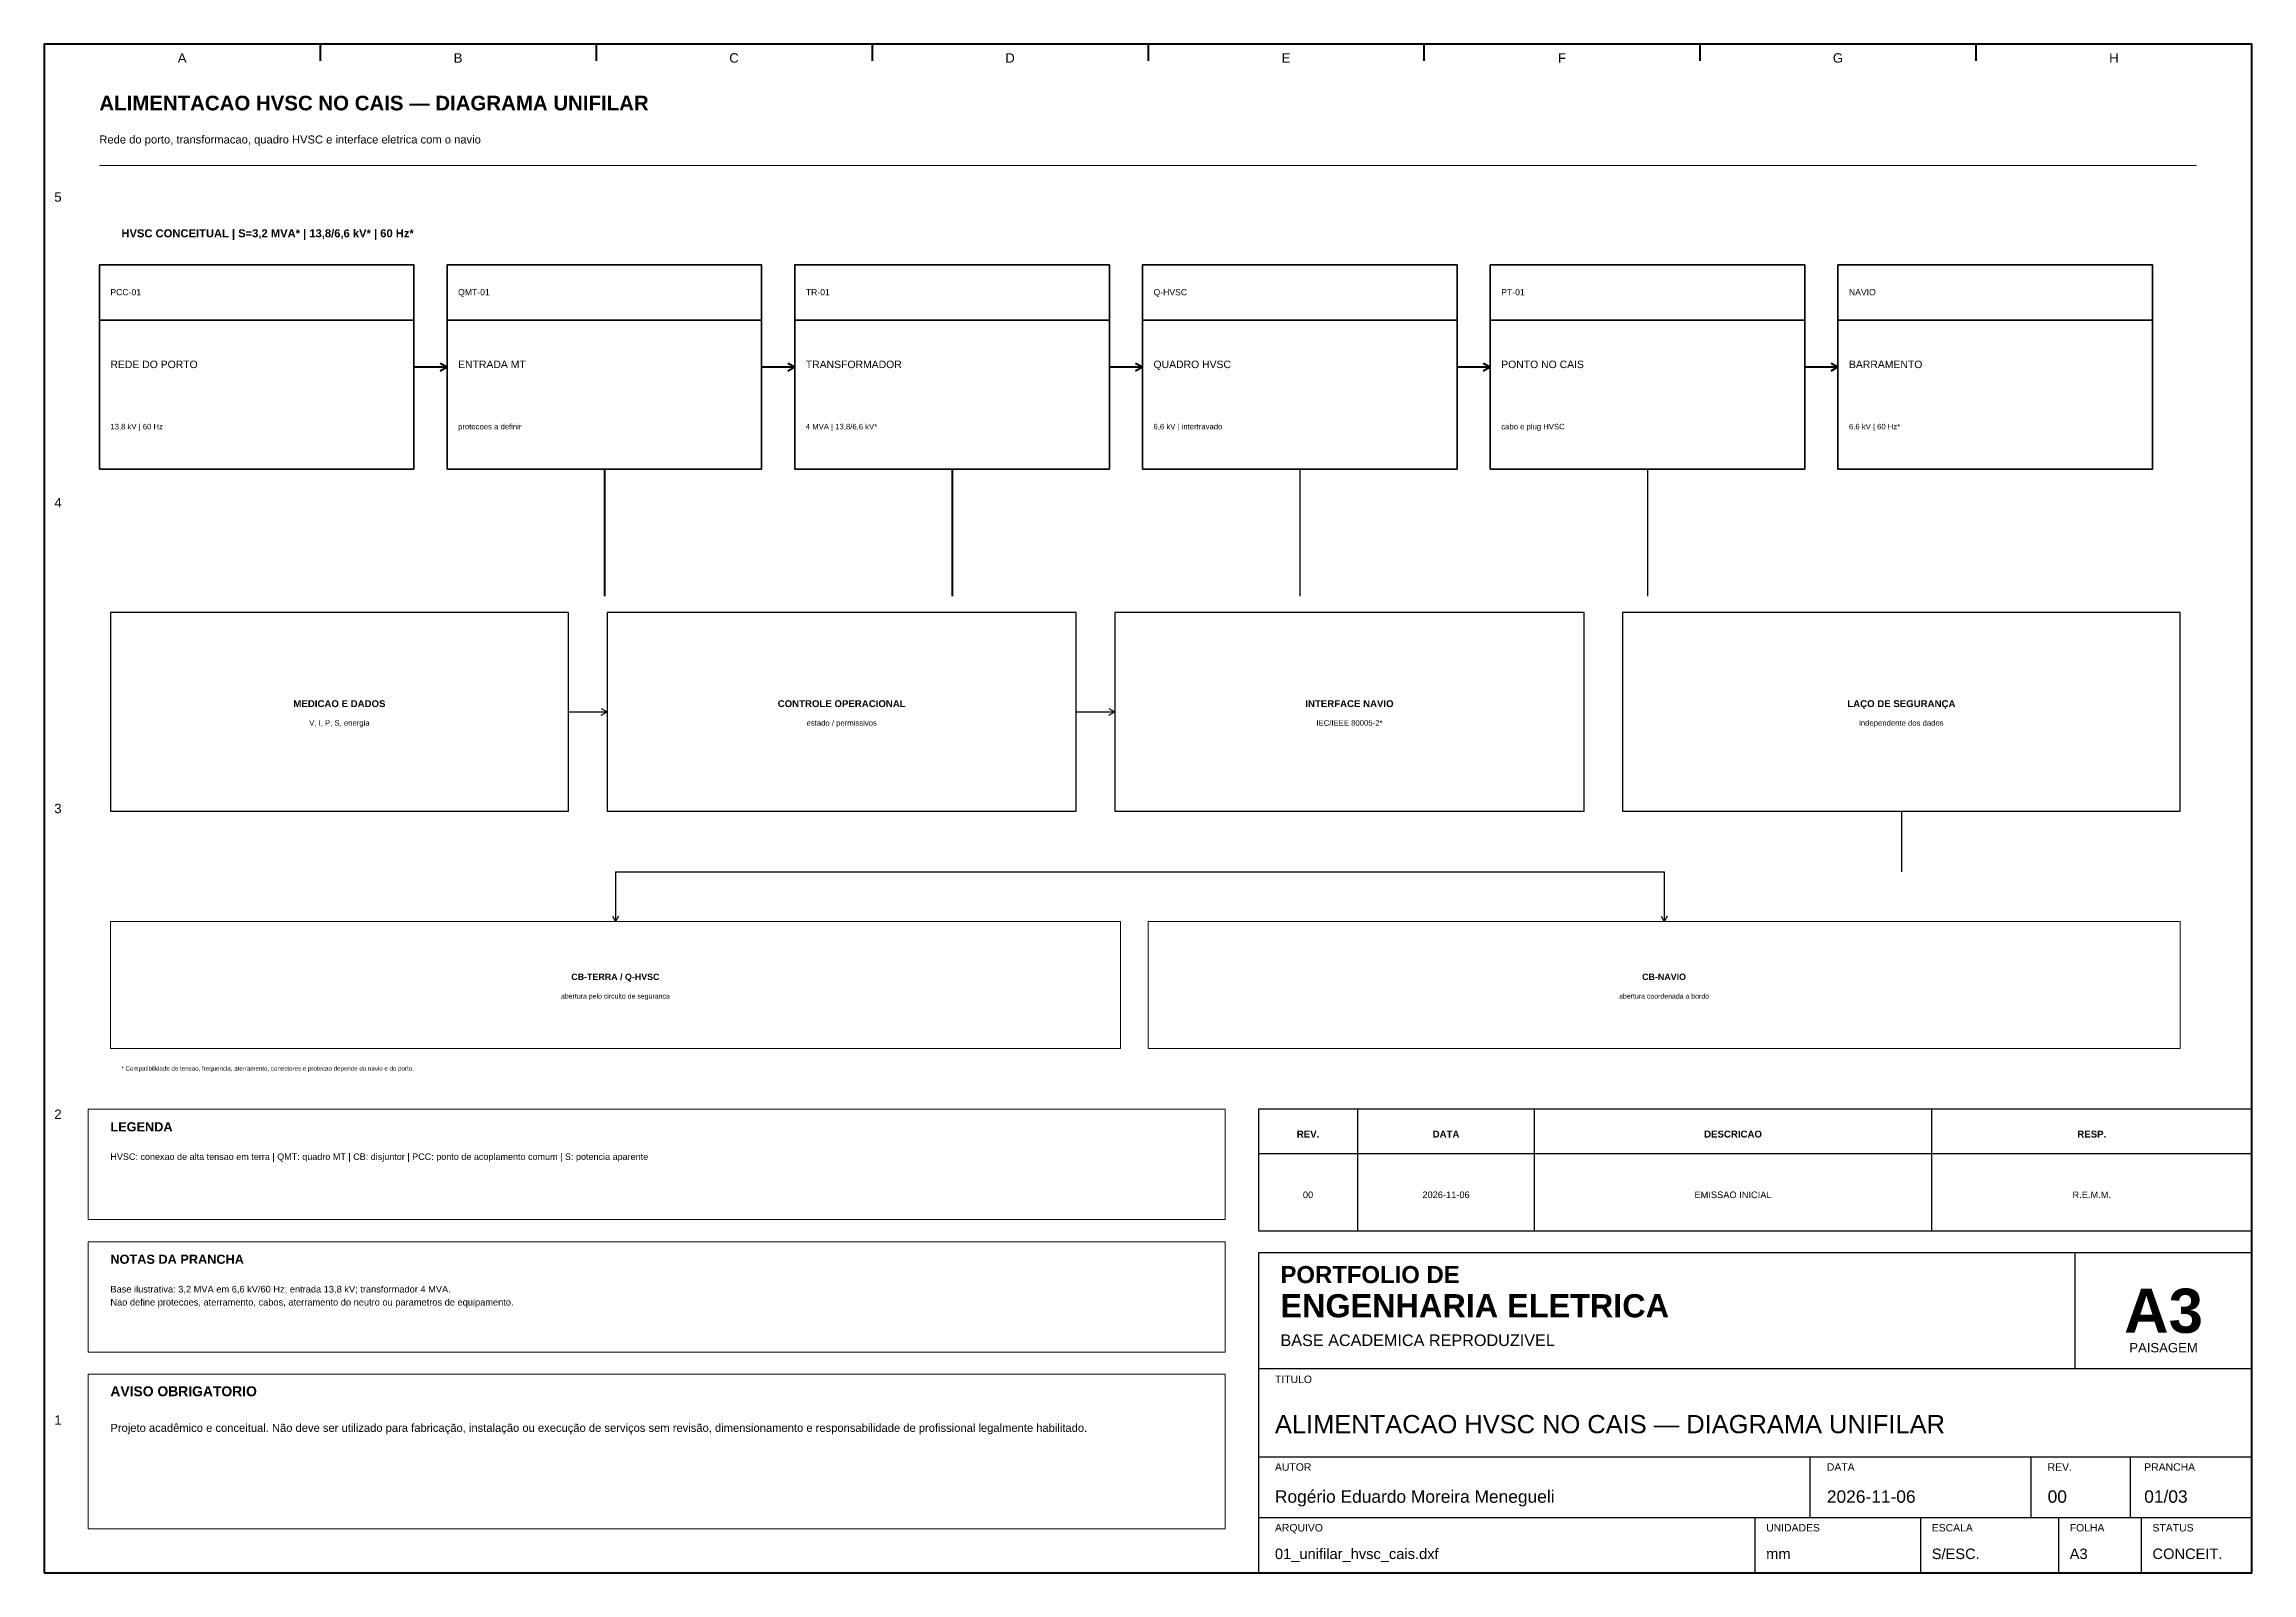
# Model space of a CAD drawing. Header units: millimetres. Extents: x 10 to 410, y 10 to 287.
import ezdxf
from ezdxf.enums import TextEntityAlignment as Align

# ---------------------------------------------------------------- set-up
doc = ezdxf.new("R2010")
doc.units = ezdxf.units.MM
for name, color, linetype, lineweight in [('00_MOLDURA', 7, 'CONTINUOUS', 50), ('01_CARIMBO', 7, 'CONTINUOUS', 25), ('02_TEXTO', 7, 'CONTINUOUS', 18), ('03_COTAS', 4, 'CONTINUOUS', 18), ('04_EQUIPAMENTOS', 2, 'CONTINUOUS', 35), ('05_POTENCIA', 1, 'CONTINUOUS', 50), ('06_COMANDO', 3, 'CONTINUOUS', 25), ('07_INSTRUMENTACAO', 6, 'CONTINUOUS', 25), ('12_LEGENDA', 7, 'CONTINUOUS', 18), ('13_NOTAS', 7, 'CONTINUOUS', 18)]:
    doc.layers.add(name, color=color, linetype=linetype, lineweight=lineweight)
doc.styles.add('PORTFOLIO_TEXTO', font='arial.ttf')
doc.styles.add('PORTFOLIO_TITULO', font='arialbd.ttf', dxfattribs={"width": 0.92})

# ---------------------------------------------------------------- blocks, each defined once
blk = doc.blocks.new('P19_CAIXA_EQUIPAMENTO')
blk.add_line((0, 27), (57, 27))
blk.add_lwpolyline([(0, 0), (57, 0), (57, 37), (0, 37)], close=True)
at = {"style": 'PORTFOLIO_TEXTO'}
for tag, p, height in [('TAG', (2, 31.5), 1.12), ('TITULO', (2, 18.3), 1.35), ('DADOS', (2, 7.2), 1)]:
    blk.add_attdef(tag, p, '', height=height, dxfattribs=at)
blk = doc.blocks.new('CARIMBO_A3')
at = {"layer": '01_CARIMBO'}
for p, q in [((148, 37), (148, 58)), ((0, 37), (180, 37)), ((0, 21), (180, 21)), ((100, 10), (100, 21)), ((140, 10), (140, 21)), ((158, 10), (158, 21)), ((0, 10), (180, 10)), ((90, 0), (90, 10)), ((120, 0), (120, 10)), ((145, 0), (145, 10)), ((160, 0), (160, 10))]:
    blk.add_line(p, q, dxfattribs=at)
blk.add_lwpolyline([(0, 0), (180, 0), (180, 58), (0, 58)], close=True, dxfattribs=at)
at = {"layer": '01_CARIMBO', "style": 'PORTFOLIO_TEXTO'}
for s, p in [('TITULO', (3, 34.4)), ('AUTOR', (3, 18.5)), ('DATA', (103, 18.5)), ('REV.', (143, 18.5)), ('PRANCHA', (160.5, 18.5)), ('ARQUIVO', (3, 7.5)), ('UNIDADES', (92, 7.5)), ('ESCALA', (122, 7.5)), ('FOLHA', (147, 7.5)), ('STATUS', (162, 7.5))]:
    blk.add_text(s, height=1.35, dxfattribs=at).set_placement(p)
at = {"layer": '02_TEXTO'}
for s, height, style, p in [('PORTFOLIO DE', 3.1, 'PORTFOLIO_TITULO', (4, 52.5)), ('ENGENHARIA ELETRICA', 4.2, 'PORTFOLIO_TITULO', (4, 46.3)), ('BASE ACADEMICA REPRODUZIVEL', 2.1, 'PORTFOLIO_TEXTO', (4, 41.1))]:
    blk.add_text(s, height=height, dxfattribs=dict(at, style=style)).set_placement(p)
for s, height, style, p in [('A3', 8, 'PORTFOLIO_TITULO', (164, 47.5)), ('PAISAGEM', 1.7, 'PORTFOLIO_TEXTO', (164, 40.8))]:
    blk.add_text(s, height=height, dxfattribs=dict(at, style=style)).set_placement(p, align=Align.MIDDLE_CENTER)
at = {"layer": '02_TEXTO', "style": 'PORTFOLIO_TEXTO'}
for tag, p, height in [('TITULO', (3, 25.3), 3.3), ('AUTOR', (3, 12.7), 2.25), ('DATA', (103, 12.7), 2.25), ('REVISAO', (143, 12.7), 2.25), ('PRANCHA', (160.5, 12.7), 2.25), ('ARQUIVO', (3, 2.5), 1.9), ('UNIDADES', (92, 2.5), 1.9), ('ESCALA', (122, 2.5), 1.9), ('FOLHA', (147, 2.5), 1.9), ('STATUS', (162, 2.5), 1.9)]:
    blk.add_attdef(tag, p, '', height=height, dxfattribs=at)

msp = doc.modelspace()

# ---------------------------------------------------------------- linework, layer by layer
at = {"layer": '00_MOLDURA'}
for p, q in [((60, 287), (60, 284)), ((110, 287), (110, 284)), ((160, 287), (160, 284)), ((210, 287), (210, 284)), ((260, 287), (260, 284)), ((310, 287), (310, 284)), ((360, 287), (360, 284))]:
    msp.add_line(p, q, dxfattribs=at)
msp.add_lwpolyline([(10, 10), (410, 10), (410, 287), (10, 287)], close=True, dxfattribs=at)
at = {"layer": '01_CARIMBO'}
for p, q in [((248, 72), (248, 94)), ((280, 72), (280, 94)), ((352, 72), (352, 94)), ((230, 86), (410, 86))]:
    msp.add_line(p, q, dxfattribs=at)
msp.add_lwpolyline([(230, 72), (410, 72), (410, 94), (230, 94)], close=True, dxfattribs=at)
at = {"layer": '03_COTAS'}
msp.add_line((20, 265), (400, 265), dxfattribs=at)
at = {"layer": '05_POTENCIA'}
for p, q in [((77, 228.5), (83, 228.5)), ((81.75, 229.1875), (83, 228.5)), ((81.75, 227.8125), (83, 228.5)), ((140, 228.5), (146, 228.5)), ((144.75, 229.1875), (146, 228.5)), ((144.75, 227.8125), (146, 228.5)), ((203, 228.5), (209, 228.5)), ((207.75, 229.1875), (209, 228.5)), ((207.75, 227.8125), (209, 228.5)), ((266, 228.5), (272, 228.5)), ((270.75, 229.1875), (272, 228.5)), ((270.75, 227.8125), (272, 228.5)), ((329, 228.5), (335, 228.5)), ((333.75, 229.1875), (335, 228.5)), ((333.75, 227.8125), (335, 228.5)), ((111.5, 210), (111.5, 187)), ((174.5, 210), (174.5, 187))]:
    msp.add_line(p, q, dxfattribs=at)
at = {"layer": '06_COMANDO'}
for p, q in [((346.5, 148), (346.5, 137)), ((113.5, 137), (303.5, 137)), ((113.5, 137), (113.5, 128)), ((303.5, 137), (303.5, 128)), ((112.95, 129), (113.5, 128)), ((114.05, 129), (113.5, 128)), ((302.95, 129), (303.5, 128)), ((304.05, 129), (303.5, 128))]:
    msp.add_line(p, q, dxfattribs=at)
for points in [[(112, 148), (197, 148), (197, 184), (112, 184)], [(296, 148), (397, 148), (397, 184), (296, 184)]]:
    msp.add_lwpolyline(points, close=True, dxfattribs=at)
at = {"layer": '07_INSTRUMENTACAO'}
for p, q in [((237.5, 210), (237.5, 187)), ((300.5, 210), (300.5, 187)), ((105, 166), (112, 166)), ((110.9, 166.605), (112, 166)), ((110.9, 165.395), (112, 166)), ((197, 166), (204, 166)), ((202.9, 166.605), (204, 166)), ((202.9, 165.395), (204, 166))]:
    msp.add_line(p, q, dxfattribs=at)
for points in [[(22, 148), (105, 148), (105, 184), (22, 184)], [(204, 148), (289, 148), (289, 184), (204, 184)]]:
    msp.add_lwpolyline(points, close=True, dxfattribs=at)
at = {"layer": '12_LEGENDA'}
msp.add_lwpolyline([(18, 74), (224, 74), (224, 94), (18, 94)], close=True, dxfattribs=at)
at = {"layer": '13_NOTAS'}
for points in [[(22, 105), (205, 105), (205, 128), (22, 128)], [(210, 105), (397, 105), (397, 128), (210, 128)], [(18, 50), (224, 50), (224, 70), (18, 70)], [(18, 18), (224, 18), (224, 46), (18, 46)]]:
    msp.add_lwpolyline(points, close=True, dxfattribs=at)

# ---------------------------------------------------------------- block references
at = {"layer": '01_CARIMBO'}
msp.add_blockref('CARIMBO_A3', (230, 10), dxfattribs=at).add_auto_attribs({'TITULO': 'ALIMENTACAO HVSC NO CAIS — DIAGRAMA UNIFILAR', 'AUTOR': 'Rogério Eduardo Moreira Menegueli', 'DATA': '2026-11-06', 'REVISAO': '00', 'PRANCHA': '01/03', 'ARQUIVO': '01_unifilar_hvsc_cais.dxf', 'UNIDADES': 'mm', 'ESCALA': 'S/ESC.', 'FOLHA': 'A3', 'STATUS': 'CONCEIT.'})
at = {"layer": '04_EQUIPAMENTOS'}
for p, values in [((20, 210), {'TAG': 'PCC-01', 'TITULO': 'REDE DO PORTO', 'DADOS': '13,8 kV | 60 Hz'}), ((83, 210), {'TAG': 'QMT-01', 'TITULO': 'ENTRADA MT', 'DADOS': 'protecoes a definir'}), ((146, 210), {'TAG': 'TR-01', 'TITULO': 'TRANSFORMADOR', 'DADOS': '4 MVA | 13,8/6,6 kV*'}), ((209, 210), {'TAG': 'Q-HVSC', 'TITULO': 'QUADRO HVSC', 'DADOS': '6,6 kV | intertravado'}), ((272, 210), {'TAG': 'PT-01', 'TITULO': 'PONTO NO CAIS', 'DADOS': 'cabo e plug HVSC'}), ((335, 210), {'TAG': 'NAVIO', 'TITULO': 'BARRAMENTO', 'DADOS': '6,6 kV | 60 Hz*'})]:
    msp.add_blockref('P19_CAIXA_EQUIPAMENTO', p, dxfattribs=at).add_auto_attribs(values)

# ---------------------------------------------------------------- texts
at = {"layer": '00_MOLDURA', "style": 'PORTFOLIO_TEXTO'}
for s, p in [('A', (35, 284.5)), ('B', (85, 284.5)), ('C', (135, 284.5)), ('D', (185, 284.5)), ('E', (235, 284.5)), ('F', (285, 284.5)), ('G', (335, 284.5)), ('H', (385, 284.5)), ('5', (12.5, 259.3)), ('4', (12.5, 203.9)), ('3', (12.5, 148.5)), ('2', (12.5, 93.1)), ('1', (12.5, 37.7))]:
    msp.add_text(s, height=1.7, dxfattribs=at).set_placement(p, align=Align.MIDDLE_CENTER)
at = {"layer": '01_CARIMBO', "style": 'PORTFOLIO_TITULO'}
for s, p in [('REV.', (239, 89.5)), ('DATA', (264, 89.5)), ('DESCRICAO', (316, 89.5)), ('RESP.', (381, 89.5))]:
    msp.add_text(s, height=1.25, dxfattribs=at).set_placement(p, align=Align.MIDDLE_CENTER)
at = {"layer": '02_TEXTO'}
for s, height, style, p in [('ALIMENTACAO HVSC NO CAIS — DIAGRAMA UNIFILAR', 2.65, 'PORTFOLIO_TITULO', (20, 275)), ('Rede do porto, transformacao, quadro HVSC e interface eletrica com o navio', 1.45, 'PORTFOLIO_TEXTO', (20, 269))]:
    msp.add_text(s, height=height, dxfattribs=dict(at, style=style)).set_placement(p)
at = {"layer": '02_TEXTO', "style": 'PORTFOLIO_TEXTO'}
for s, height, p in [('V, I, P, S, energia', 1, (63.5, 164)), ('estado / permissivos', 1, (154.5, 164)), ('IEC/IEEE 80005-2*', 1, (246.5, 164)), ('independente dos dados', 1, (346.5, 164)), ('abertura pelo circuito de seguranca', 0.9, (113.5, 114.5)), ('abertura coordenada a bordo', 0.9, (303.5, 114.5)), ('00', 1.2, (239, 78.5)), ('2026-11-06', 1.2, (264, 78.5)), ('EMISSAO INICIAL', 1.2, (316, 78.5)), ('R.E.M.M.', 1.2, (381, 78.5))]:
    msp.add_text(s, height=height, dxfattribs=at).set_placement(p, align=Align.MIDDLE_CENTER)
at = {"layer": '05_POTENCIA', "style": 'PORTFOLIO_TITULO'}
msp.add_text('HVSC CONCEITUAL | S=3,2 MVA* | 13,8/6,6 kV* | 60 Hz*', height=1.45, dxfattribs=at).set_placement((24, 252))
at = {"layer": '06_COMANDO', "style": 'PORTFOLIO_TITULO'}
for s, p in [('CONTROLE OPERACIONAL', (154.5, 167.5)), ('LAÇO DE SEGURANÇA', (346.5, 167.5))]:
    msp.add_text(s, height=1.25, dxfattribs=at).set_placement(p, align=Align.MIDDLE_CENTER)
at = {"layer": '07_INSTRUMENTACAO', "style": 'PORTFOLIO_TITULO'}
for s, p in [('MEDICAO E DADOS', (63.5, 167.5)), ('INTERFACE NAVIO', (246.5, 167.5))]:
    msp.add_text(s, height=1.25, dxfattribs=at).set_placement(p, align=Align.MIDDLE_CENTER)
at = {"layer": '12_LEGENDA', "style": 'PORTFOLIO_TITULO'}
msp.add_text('LEGENDA', height=1.65, dxfattribs=at).set_placement((22, 90))
at = {"layer": '12_LEGENDA', "insert": (22, 86), "char_height": 1.17, "width": 198, "attachment_point": 1, "line_spacing_factor": 1.18, "style": 'PORTFOLIO_TEXTO'}
msp.add_mtext('HVSC: conexao de alta tensao em terra | QMT: quadro MT | CB: disjuntor | PCC: ponto de acoplamento comum | S: potencia aparente', dxfattribs=at)
at = {"layer": '13_NOTAS', "style": 'PORTFOLIO_TITULO'}
for s, p in [('CB-TERRA / Q-HVSC', (113.5, 118)), ('CB-NAVIO', (303.5, 118))]:
    msp.add_text(s, height=1.15, dxfattribs=at).set_placement(p, align=Align.MIDDLE_CENTER)
at = {"layer": '13_NOTAS'}
for s, height, style, p in [('* Compatibilidade de tensao, frequencia, aterramento, conectores e protecao depende do navio e do porto.', 0.8, 'PORTFOLIO_TEXTO', (24, 101)), ('NOTAS DA PRANCHA', 1.65, 'PORTFOLIO_TITULO', (22, 66)), ('AVISO OBRIGATORIO', 1.8, 'PORTFOLIO_TITULO', (22, 42))]:
    msp.add_text(s, height=height, dxfattribs=dict(at, style=style)).set_placement(p)
at = {"layer": '13_NOTAS', "width": 198, "attachment_point": 1, "line_spacing_factor": 1.18, "style": 'PORTFOLIO_TEXTO'}
for s, insert, char_height in [('Base ilustrativa: 3,2 MVA em 6,6 kV/60 Hz; entrada 13,8 kV; transformador 4 MVA.\\PNao define protecoes, aterramento, cabos, aterramento do neutro ou parametros de equipamento.', (22, 62), 1.2), ('Projeto acadêmico e conceitual. Não deve ser utilizado para fabricação, instalação ou execução de serviços sem revisão, dimensionamento e responsabilidade de profissional legalmente habilitado.', (22, 37), 1.45)]:
    msp.add_mtext(s, dxfattribs=dict(at, insert=insert, char_height=char_height))

doc.saveas('drawing.dxf')
